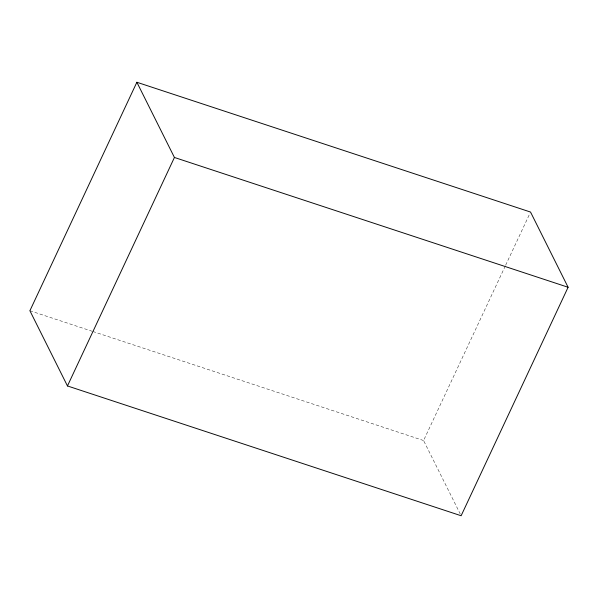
<?xml version="1.0" encoding="UTF-8"?>
<svg xmlns="http://www.w3.org/2000/svg" width="598" height="598" viewBox="0 0 598 598"><rect width="100%" height="100%" fill="white"/><g stroke="black" fill="none" stroke-linecap="round" stroke-linejoin="round"><path stroke-width="0.45" stroke-dasharray="2.99 2.24" d="M460.296 514.078L423.571 440.532L505.28 266.005M505.669 265.168L530.142 212.895M29.9 310.736L91.965 331.202M92.854 331.494L423.571 440.532"/><path stroke-width="0.9" d="M136.867 82.255L29.9 310.736L67.462 385.949L461.133 515.745L568.1 287.264L530.538 212.051L136.867 82.255L174.429 157.468L568.1 287.264M67.462 385.949L174.429 157.468"/></g></svg>
